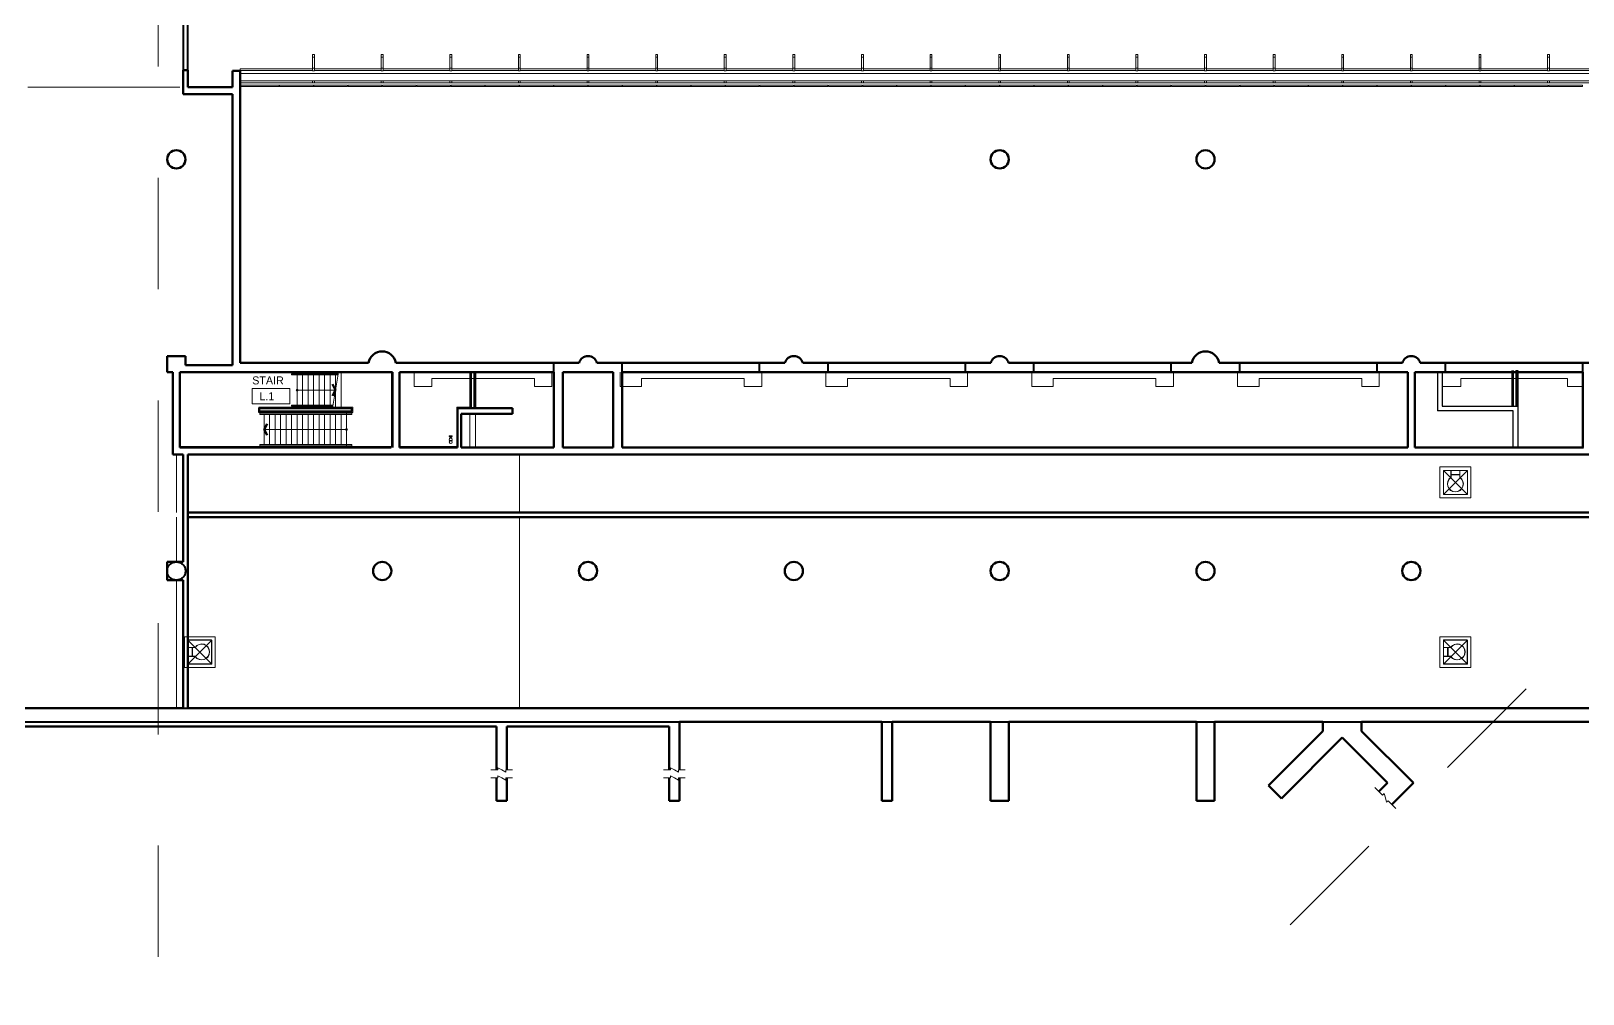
# Model space of a CAD drawing. Header units: metres. Extents: x 1807 to 3745, y 842 to 1968.
# Drawn here: x 2558.6 to 2626.5, y 1376.5 to 1418.6 of the extents above; entities that cross this region are included whole.
import ezdxf
from ezdxf.enums import TextEntityAlignment as Align

# ---------------------------------------------------------------- set-up
doc = ezdxf.new("R2010")
doc.units = ezdxf.units.M
doc.header["$MEASUREMENT"] = 0
doc.linetypes.add('DGN2', pattern=[9.732586, 4.866293, -4.866293])
doc.linetypes.add('DGN5', pattern=[7.299439, 2.433146, -4.866293])
doc.layers.get('0').update_dxf_attribs({"lineweight": 0})
for name, color, linetype, lineweight in [('Level 1', 7, 'Continuous', 0), ('Level 31', 7, 'Continuous', 0), ('Level 33', 7, 'Continuous', 0)]:
    doc.layers.add(name, color=color, linetype=linetype, lineweight=lineweight)
doc.styles.add('Style-CHAR_FAST_FONT', font='CHAR_FAST_FONT.shx', dxfattribs={"height": 0.2})

# ---------------------------------------------------------------- blocks, each defined once
blk = doc.blocks.new('AnonymusCell_374')
at = {"layer": 'Level 33', "color": 7, "linetype": 'Continuous', "lineweight": 13, "extrusion": (0, 0, -1)}
blk.add_lwpolyline([(0.823, -0.327), (-0.823, -0.327), (-0.823, 0.336), (0.823, 0.336)], close=True, dxfattribs=at)
at = {"layer": 'Level 33', "color": 7, "linetype": 'Continuous', "lineweight": 13, "style": 'Style-CHAR_FAST_FONT'}
blk.add_text(' L.1', height=0.35, dxfattribs=at).set_placement((-0.639, 0), align=Align.MIDDLE_LEFT)

msp = doc.modelspace()

# ---------------------------------------------------------------- linework, layer by layer
at = {"layer": 'Level 1', "color": 7, "linetype": 'DGN2', "lineweight": 0}
for p, q in [((2564.21, 1368.391), (2564.21, 1475.609)), ((2637.79, 1403.609), (2577.973, 1343.792)), ((2577.835, 1401.875), (2577.835, 1400.4)), ((2621.6, 1399.55), (2620.25, 1399.55)), ((2620.25, 1399.55), (2620.25, 1398.2)), ((2621.45, 1399.4), (2620.4, 1398.35)), ((2620.4, 1399.4), (2621.45, 1398.35)), ((2621.45, 1399.4), (2620.4, 1399.4)), ((2620.4, 1399.4), (2620.4, 1398.35)), ((2620.4, 1398.35), (2620.4, 1399.4)), ((2620.4, 1399.4), (2621.45, 1399.4)), ((2621.45, 1398.35), (2621.45, 1399.4)), ((2621.45, 1399.4), (2621.45, 1398.35)), ((2621.6, 1398.2), (2621.6, 1399.55)), ((2620.25, 1398.2), (2621.6, 1398.2)), ((2620.4, 1398.35), (2621.45, 1398.35)), ((2621.45, 1398.35), (2620.4, 1398.35)), ((2566.7, 1392.125), (2565.35, 1392.125)), ((2565.35, 1392.125), (2565.35, 1390.775)), ((2566.55, 1391.975), (2565.5, 1390.925)), ((2565.5, 1391.975), (2566.55, 1390.925)), ((2566.55, 1391.975), (2565.5, 1391.975)), ((2565.5, 1391.975), (2565.5, 1390.925)), ((2565.509, 1390.934), (2565.509, 1391.984)), ((2565.509, 1391.984), (2566.541, 1391.984)), ((2566.541, 1391.984), (2566.541, 1390.934)), ((2566.55, 1390.925), (2566.55, 1391.975)), ((2566.7, 1390.775), (2566.7, 1392.125)), ((2621.6, 1392.125), (2620.25, 1392.125)), ((2620.25, 1392.125), (2620.25, 1390.775)), ((2621.45, 1391.975), (2620.4, 1390.925)), ((2620.4, 1391.975), (2621.45, 1390.925)), ((2621.45, 1391.975), (2620.4, 1391.975)), ((2620.4, 1391.975), (2620.4, 1390.925)), ((2620.409, 1390.934), (2620.409, 1391.984)), ((2620.409, 1391.984), (2621.441, 1391.984)), ((2621.441, 1391.984), (2621.441, 1390.934)), ((2621.45, 1390.925), (2621.45, 1391.975)), ((2621.6, 1390.775), (2621.6, 1392.125)), ((2565.35, 1390.775), (2566.7, 1390.775)), ((2565.5, 1390.925), (2566.55, 1390.925)), ((2566.541, 1390.934), (2565.509, 1390.934)), ((2620.25, 1390.775), (2621.6, 1390.775)), ((2620.4, 1390.925), (2621.45, 1390.925)), ((2621.441, 1390.934), (2620.409, 1390.934))]:
    msp.add_line(p, q, dxfattribs=at)
at = {"layer": 'Level 1', "color": 7, "linetype": 'Continuous', "lineweight": 40}
for p, q in [((2565.3, 1419.9), (2565.3, 1416.9)), ((2565.5, 1416.9), (2565.5, 1419.9)), ((2548.719, 1388.4), (2655.249, 1388.4)), ((2549.25, 1389), (2655, 1389))]:
    msp.add_line(p, q, dxfattribs=at)
at = {"layer": 'Level 1', "color": 7, "linetype": 'Continuous', "lineweight": 13}
for p, q in [((2571.04, 1417.585), (2570.96, 1417.585)), ((2570.96, 1417.585), (2570.96, 1417.465)), ((2571.04, 1417.465), (2571.04, 1417.585)), ((2574.04, 1417.585), (2573.96, 1417.585)), ((2573.96, 1417.585), (2573.96, 1417.465)), ((2574.04, 1417.465), (2574.04, 1417.585)), ((2577.04, 1417.585), (2576.96, 1417.585)), ((2576.96, 1417.585), (2576.96, 1417.465)), ((2577.04, 1417.465), (2577.04, 1417.585)), ((2580.04, 1417.585), (2579.96, 1417.585)), ((2579.96, 1417.585), (2579.96, 1417.465)), ((2580.04, 1417.465), (2580.04, 1417.585)), ((2583.04, 1417.585), (2582.96, 1417.585)), ((2582.96, 1417.585), (2582.96, 1417.465)), ((2583.04, 1417.465), (2583.04, 1417.585)), ((2586.04, 1417.585), (2585.96, 1417.585)), ((2585.96, 1417.585), (2585.96, 1417.465)), ((2586.04, 1417.465), (2586.04, 1417.585)), ((2589.04, 1417.585), (2588.96, 1417.585)), ((2588.96, 1417.585), (2588.96, 1417.465)), ((2589.04, 1417.465), (2589.04, 1417.585)), ((2592.04, 1417.585), (2591.96, 1417.585)), ((2591.96, 1417.585), (2591.96, 1417.465)), ((2592.04, 1417.465), (2592.04, 1417.585)), ((2595.04, 1417.585), (2594.96, 1417.585)), ((2594.96, 1417.585), (2594.96, 1417.465)), ((2595.04, 1417.465), (2595.04, 1417.585)), ((2598.04, 1417.585), (2597.96, 1417.585)), ((2597.96, 1417.585), (2597.96, 1417.465)), ((2598.04, 1417.465), (2598.04, 1417.585)), ((2601.04, 1417.585), (2600.96, 1417.585)), ((2600.96, 1417.585), (2600.96, 1417.465)), ((2601.04, 1417.465), (2601.04, 1417.585)), ((2604.04, 1417.585), (2603.96, 1417.585)), ((2603.96, 1417.585), (2603.96, 1417.465)), ((2604.04, 1417.465), (2604.04, 1417.585)), ((2607.04, 1417.585), (2606.96, 1417.585)), ((2606.96, 1417.585), (2606.96, 1417.465)), ((2607.04, 1417.465), (2607.04, 1417.585)), ((2610.04, 1417.585), (2609.96, 1417.585)), ((2609.96, 1417.585), (2609.96, 1417.465)), ((2610.04, 1417.465), (2610.04, 1417.585)), ((2613.04, 1417.585), (2612.96, 1417.585)), ((2612.96, 1417.585), (2612.96, 1417.465)), ((2613.04, 1417.465), (2613.04, 1417.585)), ((2616.04, 1417.585), (2615.96, 1417.585)), ((2615.96, 1417.585), (2615.96, 1417.465)), ((2616.04, 1417.465), (2616.04, 1417.585)), ((2619.04, 1417.585), (2618.96, 1417.585)), ((2618.96, 1417.585), (2618.96, 1417.465)), ((2619.04, 1417.465), (2619.04, 1417.585)), ((2622.04, 1417.585), (2621.96, 1417.585)), ((2621.96, 1417.585), (2621.96, 1417.465)), ((2622.04, 1417.465), (2622.04, 1417.585)), ((2625.04, 1417.585), (2624.96, 1417.585)), ((2624.96, 1417.585), (2624.96, 1417.465)), ((2625.04, 1417.465), (2625.04, 1417.585)), ((2570.96, 1417.465), (2571.04, 1417.465)), ((2571.04, 1416.985), (2570.96, 1416.985)), ((2570.96, 1416.985), (2570.96, 1416.865)), ((2571.04, 1416.865), (2571.04, 1416.985)), ((2573.96, 1417.465), (2574.04, 1417.465)), ((2574.04, 1416.985), (2573.96, 1416.985)), ((2573.96, 1416.985), (2573.96, 1416.865)), ((2574.04, 1416.865), (2574.04, 1416.985)), ((2576.96, 1417.465), (2577.04, 1417.465)), ((2577.04, 1416.985), (2576.96, 1416.985)), ((2576.96, 1416.985), (2576.96, 1416.865)), ((2577.04, 1416.865), (2577.04, 1416.985)), ((2579.96, 1417.465), (2580.04, 1417.465)), ((2580.04, 1416.985), (2579.96, 1416.985)), ((2579.96, 1416.985), (2579.96, 1416.865)), ((2580.04, 1416.865), (2580.04, 1416.985)), ((2582.96, 1417.465), (2583.04, 1417.465)), ((2583.04, 1416.985), (2582.96, 1416.985)), ((2582.96, 1416.985), (2582.96, 1416.865)), ((2583.04, 1416.865), (2583.04, 1416.985)), ((2585.96, 1417.465), (2586.04, 1417.465)), ((2586.04, 1416.985), (2585.96, 1416.985)), ((2585.96, 1416.985), (2585.96, 1416.865)), ((2586.04, 1416.865), (2586.04, 1416.985)), ((2588.96, 1417.465), (2589.04, 1417.465)), ((2589.04, 1416.985), (2588.96, 1416.985)), ((2588.96, 1416.985), (2588.96, 1416.865)), ((2589.04, 1416.865), (2589.04, 1416.985)), ((2591.96, 1417.465), (2592.04, 1417.465)), ((2592.04, 1416.985), (2591.96, 1416.985)), ((2591.96, 1416.985), (2591.96, 1416.865)), ((2592.04, 1416.865), (2592.04, 1416.985)), ((2594.96, 1417.465), (2595.04, 1417.465)), ((2595.04, 1416.985), (2594.96, 1416.985)), ((2594.96, 1416.985), (2594.96, 1416.865)), ((2595.04, 1416.865), (2595.04, 1416.985)), ((2597.96, 1417.465), (2598.04, 1417.465)), ((2598.04, 1416.985), (2597.96, 1416.985)), ((2597.96, 1416.985), (2597.96, 1416.865)), ((2598.04, 1416.865), (2598.04, 1416.985)), ((2600.96, 1417.465), (2601.04, 1417.465)), ((2601.04, 1416.985), (2600.96, 1416.985)), ((2600.96, 1416.985), (2600.96, 1416.865)), ((2601.04, 1416.865), (2601.04, 1416.985)), ((2603.96, 1417.465), (2604.04, 1417.465)), ((2604.04, 1416.985), (2603.96, 1416.985)), ((2603.96, 1416.985), (2603.96, 1416.865)), ((2604.04, 1416.865), (2604.04, 1416.985)), ((2606.96, 1417.465), (2607.04, 1417.465)), ((2607.04, 1416.985), (2606.96, 1416.985)), ((2606.96, 1416.985), (2606.96, 1416.865)), ((2607.04, 1416.865), (2607.04, 1416.985)), ((2609.96, 1417.465), (2610.04, 1417.465)), ((2610.04, 1416.985), (2609.96, 1416.985)), ((2609.96, 1416.985), (2609.96, 1416.865)), ((2610.04, 1416.865), (2610.04, 1416.985)), ((2612.96, 1417.465), (2613.04, 1417.465)), ((2613.04, 1416.985), (2612.96, 1416.985)), ((2612.96, 1416.985), (2612.96, 1416.865)), ((2613.04, 1416.865), (2613.04, 1416.985)), ((2615.96, 1417.465), (2616.04, 1417.465)), ((2616.04, 1416.985), (2615.96, 1416.985)), ((2615.96, 1416.985), (2615.96, 1416.865)), ((2616.04, 1416.865), (2616.04, 1416.985)), ((2618.96, 1417.465), (2619.04, 1417.465)), ((2619.04, 1416.985), (2618.96, 1416.985)), ((2618.96, 1416.985), (2618.96, 1416.865)), ((2619.04, 1416.865), (2619.04, 1416.985)), ((2621.96, 1417.465), (2622.04, 1417.465)), ((2622.04, 1416.985), (2621.96, 1416.985)), ((2621.96, 1416.985), (2621.96, 1416.865)), ((2622.04, 1416.865), (2622.04, 1416.985)), ((2624.96, 1417.465), (2625.04, 1417.465)), ((2625.04, 1416.985), (2624.96, 1416.985)), ((2624.96, 1416.985), (2624.96, 1416.865)), ((2625.04, 1416.865), (2625.04, 1416.985)), ((2567.79, 1416.75), (2634.21, 1416.75)), ((2567.803, 1416.24), (2567.803, 1416.19)), ((2569.49, 1416.19), (2569.49, 1416.24)), ((2569.51, 1416.24), (2569.51, 1416.19)), ((2570.96, 1416.865), (2571.04, 1416.865)), ((2571.04, 1416.43), (2570.96, 1416.43)), ((2570.96, 1416.43), (2570.96, 1416.35)), ((2570.96, 1416.35), (2571.04, 1416.35)), ((2570.99, 1416.19), (2570.99, 1416.24)), ((2571.01, 1416.24), (2571.01, 1416.19)), ((2571.04, 1416.35), (2571.04, 1416.43)), ((2572.49, 1416.19), (2572.49, 1416.24)), ((2572.51, 1416.24), (2572.51, 1416.19)), ((2573.96, 1416.865), (2574.04, 1416.865)), ((2574.04, 1416.43), (2573.96, 1416.43)), ((2573.96, 1416.43), (2573.96, 1416.35)), ((2573.96, 1416.35), (2574.04, 1416.35)), ((2573.99, 1416.19), (2573.99, 1416.24)), ((2574.01, 1416.24), (2574.01, 1416.19)), ((2574.04, 1416.35), (2574.04, 1416.43)), ((2575.49, 1416.19), (2575.49, 1416.24)), ((2575.51, 1416.24), (2575.51, 1416.19)), ((2576.96, 1416.865), (2577.04, 1416.865)), ((2577.04, 1416.43), (2576.96, 1416.43)), ((2576.96, 1416.43), (2576.96, 1416.35)), ((2576.96, 1416.35), (2577.04, 1416.35)), ((2576.99, 1416.19), (2576.99, 1416.24)), ((2577.01, 1416.24), (2577.01, 1416.19)), ((2577.04, 1416.35), (2577.04, 1416.43)), ((2578.49, 1416.19), (2578.49, 1416.24)), ((2578.51, 1416.24), (2578.51, 1416.19)), ((2579.96, 1416.865), (2580.04, 1416.865)), ((2580.04, 1416.43), (2579.96, 1416.43)), ((2579.96, 1416.43), (2579.96, 1416.35)), ((2579.96, 1416.35), (2580.04, 1416.35)), ((2579.99, 1416.19), (2579.99, 1416.24)), ((2580.01, 1416.24), (2580.01, 1416.19)), ((2580.04, 1416.35), (2580.04, 1416.43)), ((2581.49, 1416.19), (2581.49, 1416.24)), ((2581.51, 1416.24), (2581.51, 1416.19)), ((2582.96, 1416.865), (2583.04, 1416.865)), ((2583.04, 1416.43), (2582.96, 1416.43)), ((2582.96, 1416.43), (2582.96, 1416.35)), ((2582.96, 1416.35), (2583.04, 1416.35)), ((2582.99, 1416.19), (2582.99, 1416.24)), ((2583.01, 1416.24), (2583.01, 1416.19)), ((2583.04, 1416.35), (2583.04, 1416.43)), ((2584.49, 1416.19), (2584.49, 1416.24)), ((2584.51, 1416.24), (2584.51, 1416.19)), ((2585.96, 1416.865), (2586.04, 1416.865)), ((2586.04, 1416.43), (2585.96, 1416.43)), ((2585.96, 1416.43), (2585.96, 1416.35)), ((2585.96, 1416.35), (2586.04, 1416.35)), ((2585.99, 1416.19), (2585.99, 1416.24)), ((2586.01, 1416.24), (2586.01, 1416.19)), ((2586.04, 1416.35), (2586.04, 1416.43)), ((2587.49, 1416.19), (2587.49, 1416.24)), ((2587.51, 1416.24), (2587.51, 1416.19)), ((2588.96, 1416.865), (2589.04, 1416.865)), ((2589.04, 1416.43), (2588.96, 1416.43)), ((2588.96, 1416.43), (2588.96, 1416.35)), ((2588.96, 1416.35), (2589.04, 1416.35)), ((2588.99, 1416.19), (2588.99, 1416.24)), ((2589.01, 1416.24), (2589.01, 1416.19)), ((2589.04, 1416.35), (2589.04, 1416.43)), ((2590.49, 1416.19), (2590.49, 1416.24)), ((2590.51, 1416.24), (2590.51, 1416.19)), ((2591.96, 1416.865), (2592.04, 1416.865)), ((2592.04, 1416.43), (2591.96, 1416.43)), ((2591.96, 1416.43), (2591.96, 1416.35)), ((2591.96, 1416.35), (2592.04, 1416.35)), ((2591.99, 1416.19), (2591.99, 1416.24)), ((2592.01, 1416.24), (2592.01, 1416.19)), ((2592.04, 1416.35), (2592.04, 1416.43)), ((2593.49, 1416.19), (2593.49, 1416.24)), ((2593.51, 1416.24), (2593.51, 1416.19)), ((2594.96, 1416.865), (2595.04, 1416.865)), ((2595.04, 1416.43), (2594.96, 1416.43)), ((2594.96, 1416.43), (2594.96, 1416.35)), ((2594.96, 1416.35), (2595.04, 1416.35)), ((2594.99, 1416.19), (2594.99, 1416.24)), ((2595.01, 1416.24), (2595.01, 1416.19)), ((2595.04, 1416.35), (2595.04, 1416.43)), ((2596.49, 1416.19), (2596.49, 1416.24)), ((2596.51, 1416.24), (2596.51, 1416.19)), ((2597.96, 1416.865), (2598.04, 1416.865)), ((2598.04, 1416.43), (2597.96, 1416.43)), ((2597.96, 1416.43), (2597.96, 1416.35)), ((2597.96, 1416.35), (2598.04, 1416.35)), ((2597.99, 1416.19), (2597.99, 1416.24)), ((2598.01, 1416.24), (2598.01, 1416.19)), ((2598.04, 1416.35), (2598.04, 1416.43)), ((2599.49, 1416.19), (2599.49, 1416.24)), ((2599.51, 1416.24), (2599.51, 1416.19)), ((2600.96, 1416.865), (2601.04, 1416.865)), ((2601.04, 1416.43), (2600.96, 1416.43)), ((2600.96, 1416.43), (2600.96, 1416.35)), ((2600.96, 1416.35), (2601.04, 1416.35)), ((2600.99, 1416.19), (2600.99, 1416.24)), ((2601.01, 1416.24), (2601.01, 1416.19)), ((2601.04, 1416.35), (2601.04, 1416.43)), ((2602.49, 1416.19), (2602.49, 1416.24)), ((2602.51, 1416.24), (2602.51, 1416.19)), ((2603.96, 1416.865), (2604.04, 1416.865)), ((2604.04, 1416.43), (2603.96, 1416.43)), ((2603.96, 1416.43), (2603.96, 1416.35)), ((2603.96, 1416.35), (2604.04, 1416.35)), ((2603.99, 1416.19), (2603.99, 1416.24)), ((2604.01, 1416.24), (2604.01, 1416.19)), ((2604.04, 1416.35), (2604.04, 1416.43)), ((2605.49, 1416.19), (2605.49, 1416.24)), ((2605.51, 1416.24), (2605.51, 1416.19)), ((2606.96, 1416.865), (2607.04, 1416.865)), ((2607.04, 1416.43), (2606.96, 1416.43)), ((2606.96, 1416.43), (2606.96, 1416.35)), ((2606.96, 1416.35), (2607.04, 1416.35)), ((2606.99, 1416.19), (2606.99, 1416.24)), ((2607.01, 1416.24), (2607.01, 1416.19)), ((2607.04, 1416.35), (2607.04, 1416.43)), ((2608.49, 1416.19), (2608.49, 1416.24)), ((2608.51, 1416.24), (2608.51, 1416.19)), ((2609.96, 1416.865), (2610.04, 1416.865)), ((2610.04, 1416.43), (2609.96, 1416.43)), ((2609.96, 1416.43), (2609.96, 1416.35)), ((2609.96, 1416.35), (2610.04, 1416.35)), ((2609.99, 1416.19), (2609.99, 1416.24)), ((2610.01, 1416.24), (2610.01, 1416.19)), ((2610.04, 1416.35), (2610.04, 1416.43)), ((2611.49, 1416.19), (2611.49, 1416.24)), ((2611.51, 1416.24), (2611.51, 1416.19)), ((2612.96, 1416.865), (2613.04, 1416.865)), ((2613.04, 1416.43), (2612.96, 1416.43)), ((2612.96, 1416.43), (2612.96, 1416.35)), ((2612.96, 1416.35), (2613.04, 1416.35)), ((2612.99, 1416.19), (2612.99, 1416.24)), ((2613.01, 1416.24), (2613.01, 1416.19)), ((2613.04, 1416.35), (2613.04, 1416.43)), ((2614.49, 1416.19), (2614.49, 1416.24)), ((2614.51, 1416.24), (2614.51, 1416.19)), ((2615.96, 1416.865), (2616.04, 1416.865)), ((2616.04, 1416.43), (2615.96, 1416.43)), ((2615.96, 1416.43), (2615.96, 1416.35)), ((2615.96, 1416.35), (2616.04, 1416.35)), ((2615.99, 1416.19), (2615.99, 1416.24)), ((2616.01, 1416.24), (2616.01, 1416.19)), ((2616.04, 1416.35), (2616.04, 1416.43)), ((2617.49, 1416.19), (2617.49, 1416.24)), ((2617.51, 1416.24), (2617.51, 1416.19)), ((2618.96, 1416.865), (2619.04, 1416.865)), ((2619.04, 1416.43), (2618.96, 1416.43)), ((2618.96, 1416.43), (2618.96, 1416.35)), ((2618.96, 1416.35), (2619.04, 1416.35)), ((2618.99, 1416.19), (2618.99, 1416.24)), ((2619.01, 1416.24), (2619.01, 1416.19)), ((2619.04, 1416.35), (2619.04, 1416.43)), ((2620.49, 1416.19), (2620.49, 1416.24)), ((2620.51, 1416.24), (2620.51, 1416.19)), ((2621.96, 1416.865), (2622.04, 1416.865)), ((2622.04, 1416.43), (2621.96, 1416.43)), ((2621.96, 1416.43), (2621.96, 1416.35)), ((2621.96, 1416.35), (2622.04, 1416.35)), ((2621.99, 1416.19), (2621.99, 1416.24)), ((2622.01, 1416.24), (2622.01, 1416.19)), ((2622.04, 1416.35), (2622.04, 1416.43)), ((2623.49, 1416.19), (2623.49, 1416.24)), ((2623.51, 1416.24), (2623.51, 1416.19)), ((2624.96, 1416.865), (2625.04, 1416.865)), ((2625.04, 1416.43), (2624.96, 1416.43)), ((2624.96, 1416.43), (2624.96, 1416.35)), ((2624.96, 1416.35), (2625.04, 1416.35)), ((2624.99, 1416.19), (2624.99, 1416.24)), ((2625.01, 1416.24), (2625.01, 1416.19)), ((2625.04, 1416.35), (2625.04, 1416.43)), ((2626.49, 1416.19), (2626.49, 1416.24)), ((2565.15, 1416.15), (2558.5, 1416.15)), ((2567.803, 1416.19), (2569.49, 1416.19)), ((2569.51, 1416.19), (2570.99, 1416.19)), ((2571.01, 1416.19), (2572.49, 1416.19)), ((2572.51, 1416.19), (2573.99, 1416.19)), ((2574.01, 1416.19), (2575.49, 1416.19)), ((2575.51, 1416.19), (2576.99, 1416.19)), ((2577.01, 1416.19), (2578.49, 1416.19)), ((2578.51, 1416.19), (2579.99, 1416.19)), ((2580.01, 1416.19), (2581.49, 1416.19)), ((2581.51, 1416.19), (2582.99, 1416.19)), ((2583.01, 1416.19), (2584.49, 1416.19)), ((2584.51, 1416.19), (2585.99, 1416.19)), ((2586.01, 1416.19), (2587.49, 1416.19)), ((2587.51, 1416.19), (2588.99, 1416.19)), ((2589.01, 1416.19), (2590.49, 1416.19)), ((2590.51, 1416.19), (2591.99, 1416.19)), ((2592.01, 1416.19), (2593.49, 1416.19)), ((2593.51, 1416.19), (2594.99, 1416.19)), ((2595.01, 1416.19), (2596.49, 1416.19)), ((2596.51, 1416.19), (2597.99, 1416.19)), ((2598.01, 1416.19), (2599.49, 1416.19)), ((2599.51, 1416.19), (2600.99, 1416.19)), ((2601.01, 1416.19), (2602.49, 1416.19)), ((2602.51, 1416.19), (2603.99, 1416.19)), ((2604.01, 1416.19), (2605.49, 1416.19)), ((2605.51, 1416.19), (2606.99, 1416.19)), ((2607.01, 1416.19), (2608.49, 1416.19)), ((2608.51, 1416.19), (2609.99, 1416.19)), ((2610.01, 1416.19), (2611.49, 1416.19)), ((2611.51, 1416.19), (2612.99, 1416.19)), ((2613.01, 1416.19), (2614.49, 1416.19)), ((2614.51, 1416.19), (2615.99, 1416.19)), ((2616.01, 1416.19), (2617.49, 1416.19)), ((2617.51, 1416.19), (2618.99, 1416.19)), ((2619.01, 1416.19), (2620.49, 1416.19)), ((2620.51, 1416.19), (2621.99, 1416.19)), ((2622.01, 1416.19), (2623.49, 1416.19)), ((2623.51, 1416.19), (2624.99, 1416.19)), ((2625.01, 1416.19), (2626.49, 1416.19)), ((2565.188, 1403.662), (2574.412, 1403.662)), ((2565.188, 1400.437), (2565.188, 1403.662)), ((2574.412, 1403.662), (2574.412, 1400.437)), ((2574.787, 1400.437), (2574.787, 1403.662)), ((2574.787, 1403.662), (2577.835, 1403.662)), ((2568.613, 1402.162), (2572.718, 1402.162)), ((2568.613, 1401.937), (2568.613, 1402.162)), ((2572.718, 1402.162), (2572.718, 1401.937)), ((2577.835, 1402.163), (2577.262, 1402.163)), ((2577.262, 1402.163), (2577.262, 1400.437)), ((2572.718, 1401.937), (2568.613, 1401.937)), ((2565, 1397.55), (2565, 1400.1)), ((2574.412, 1400.437), (2565.188, 1400.437)), ((2577.262, 1400.437), (2574.787, 1400.437)), ((2580, 1397.55), (2580, 1400.1)), ((2565, 1395.4), (2565, 1397.35)), ((2580, 1389), (2580, 1397.35)), ((2565, 1389), (2565, 1394.6)), ((2549.25, 1389), (2655, 1389))]:
    msp.add_line(p, q, dxfattribs=at)
at = {"layer": 'Level 1', "color": 7, "linetype": 'Continuous', "lineweight": 0}
for p, q in [((2567.79, 1416.965), (2570.96, 1416.965)), ((2567.79, 1416.965), (2567.79, 1416.885)), ((2570.96, 1417.465), (2570.96, 1416.985)), ((2571.04, 1417.465), (2571.04, 1416.985)), ((2571.04, 1416.965), (2573.96, 1416.965)), ((2573.96, 1417.465), (2573.96, 1416.985)), ((2574.04, 1417.465), (2574.04, 1416.985)), ((2574.04, 1416.965), (2576.96, 1416.965)), ((2576.96, 1417.465), (2576.96, 1416.985)), ((2577.04, 1417.465), (2577.04, 1416.985)), ((2577.04, 1416.965), (2579.96, 1416.965)), ((2579.96, 1417.465), (2579.96, 1416.985)), ((2580.04, 1417.465), (2580.04, 1416.985)), ((2580.04, 1416.965), (2582.96, 1416.965)), ((2582.96, 1417.465), (2582.96, 1416.985)), ((2583.04, 1417.465), (2583.04, 1416.985)), ((2583.04, 1416.965), (2585.96, 1416.965)), ((2585.96, 1417.465), (2585.96, 1416.985)), ((2586.04, 1417.465), (2586.04, 1416.985)), ((2586.04, 1416.965), (2588.96, 1416.965)), ((2588.96, 1417.465), (2588.96, 1416.985)), ((2589.04, 1417.465), (2589.04, 1416.985)), ((2589.04, 1416.965), (2591.96, 1416.965)), ((2591.96, 1417.465), (2591.96, 1416.985)), ((2592.04, 1417.465), (2592.04, 1416.985)), ((2592.04, 1416.965), (2594.96, 1416.965)), ((2594.96, 1417.465), (2594.96, 1416.985)), ((2595.04, 1417.465), (2595.04, 1416.985)), ((2595.04, 1416.965), (2597.96, 1416.965)), ((2597.96, 1417.465), (2597.96, 1416.985)), ((2598.04, 1417.465), (2598.04, 1416.985)), ((2598.04, 1416.965), (2600.96, 1416.965)), ((2600.96, 1417.465), (2600.96, 1416.985)), ((2601.04, 1417.465), (2601.04, 1416.985)), ((2601.04, 1416.965), (2603.96, 1416.965)), ((2603.96, 1417.465), (2603.96, 1416.985)), ((2604.04, 1417.465), (2604.04, 1416.985)), ((2604.04, 1416.965), (2606.96, 1416.965)), ((2606.96, 1417.465), (2606.96, 1416.985)), ((2607.04, 1417.465), (2607.04, 1416.985)), ((2607.04, 1416.965), (2609.96, 1416.965)), ((2609.96, 1417.465), (2609.96, 1416.985)), ((2610.04, 1417.465), (2610.04, 1416.985)), ((2610.04, 1416.965), (2612.96, 1416.965)), ((2612.96, 1417.465), (2612.96, 1416.985)), ((2613.04, 1417.465), (2613.04, 1416.985)), ((2613.04, 1416.965), (2615.96, 1416.965)), ((2615.96, 1417.465), (2615.96, 1416.985)), ((2616.04, 1417.465), (2616.04, 1416.985)), ((2616.04, 1416.965), (2618.96, 1416.965)), ((2618.96, 1417.465), (2618.96, 1416.985)), ((2619.04, 1417.465), (2619.04, 1416.985)), ((2619.04, 1416.965), (2621.96, 1416.965)), ((2621.96, 1417.465), (2621.96, 1416.985)), ((2622.04, 1417.465), (2622.04, 1416.985)), ((2622.04, 1416.965), (2624.96, 1416.965)), ((2624.96, 1417.465), (2624.96, 1416.985)), ((2625.04, 1417.465), (2625.04, 1416.985)), ((2625.04, 1416.965), (2627.96, 1416.965)), ((2567.79, 1416.885), (2570.96, 1416.885)), ((2567.79, 1416.43), (2570.96, 1416.43)), ((2567.79, 1416.35), (2570.96, 1416.35)), ((2567.803, 1416.24), (2569.49, 1416.24)), ((2569.51, 1416.24), (2570.99, 1416.24)), ((2571.01, 1416.24), (2572.49, 1416.24)), ((2571.04, 1416.885), (2573.96, 1416.885)), ((2571.04, 1416.43), (2573.96, 1416.43)), ((2571.04, 1416.35), (2573.96, 1416.35)), ((2572.51, 1416.24), (2573.99, 1416.24)), ((2574.01, 1416.24), (2575.49, 1416.24)), ((2574.04, 1416.885), (2576.96, 1416.885)), ((2574.04, 1416.43), (2576.96, 1416.43)), ((2574.04, 1416.35), (2576.96, 1416.35)), ((2575.51, 1416.24), (2576.99, 1416.24)), ((2577.01, 1416.24), (2578.49, 1416.24)), ((2577.04, 1416.885), (2579.96, 1416.885)), ((2577.04, 1416.43), (2579.96, 1416.43)), ((2577.04, 1416.35), (2579.96, 1416.35)), ((2578.51, 1416.24), (2579.99, 1416.24)), ((2580.01, 1416.24), (2581.49, 1416.24)), ((2580.04, 1416.885), (2582.96, 1416.885)), ((2580.04, 1416.43), (2582.96, 1416.43)), ((2580.04, 1416.35), (2582.96, 1416.35)), ((2581.51, 1416.24), (2582.99, 1416.24)), ((2583.01, 1416.24), (2584.49, 1416.24)), ((2583.04, 1416.885), (2585.96, 1416.885)), ((2583.04, 1416.43), (2585.96, 1416.43)), ((2583.04, 1416.35), (2585.96, 1416.35)), ((2584.51, 1416.24), (2585.99, 1416.24)), ((2586.01, 1416.24), (2587.49, 1416.24)), ((2586.04, 1416.885), (2588.96, 1416.885)), ((2586.04, 1416.43), (2588.96, 1416.43)), ((2586.04, 1416.35), (2588.96, 1416.35)), ((2587.51, 1416.24), (2588.99, 1416.24)), ((2589.01, 1416.24), (2590.49, 1416.24)), ((2589.04, 1416.885), (2591.96, 1416.885)), ((2589.04, 1416.43), (2591.96, 1416.43)), ((2589.04, 1416.35), (2591.96, 1416.35)), ((2590.51, 1416.24), (2591.99, 1416.24)), ((2592.01, 1416.24), (2593.49, 1416.24)), ((2592.04, 1416.885), (2594.96, 1416.885)), ((2592.04, 1416.43), (2594.96, 1416.43)), ((2592.04, 1416.35), (2594.96, 1416.35)), ((2593.51, 1416.24), (2594.99, 1416.24)), ((2595.01, 1416.24), (2596.49, 1416.24)), ((2595.04, 1416.885), (2597.96, 1416.885)), ((2595.04, 1416.43), (2597.96, 1416.43)), ((2595.04, 1416.35), (2597.96, 1416.35)), ((2596.51, 1416.24), (2597.99, 1416.24)), ((2598.01, 1416.24), (2599.49, 1416.24)), ((2598.04, 1416.885), (2600.96, 1416.885)), ((2598.04, 1416.43), (2600.96, 1416.43)), ((2598.04, 1416.35), (2600.96, 1416.35)), ((2599.51, 1416.24), (2600.99, 1416.24)), ((2601.01, 1416.24), (2602.49, 1416.24)), ((2601.04, 1416.885), (2603.96, 1416.885)), ((2601.04, 1416.43), (2603.96, 1416.43)), ((2601.04, 1416.35), (2603.96, 1416.35)), ((2602.51, 1416.24), (2603.99, 1416.24)), ((2604.01, 1416.24), (2605.49, 1416.24)), ((2604.04, 1416.885), (2606.96, 1416.885)), ((2604.04, 1416.43), (2606.96, 1416.43)), ((2604.04, 1416.35), (2606.96, 1416.35)), ((2605.51, 1416.24), (2606.99, 1416.24)), ((2607.01, 1416.24), (2608.49, 1416.24)), ((2607.04, 1416.885), (2609.96, 1416.885)), ((2607.04, 1416.43), (2609.96, 1416.43)), ((2607.04, 1416.35), (2609.96, 1416.35)), ((2608.51, 1416.24), (2609.99, 1416.24)), ((2610.01, 1416.24), (2611.49, 1416.24)), ((2610.04, 1416.885), (2612.96, 1416.885)), ((2610.04, 1416.43), (2612.96, 1416.43)), ((2610.04, 1416.35), (2612.96, 1416.35)), ((2611.51, 1416.24), (2612.99, 1416.24)), ((2613.01, 1416.24), (2614.49, 1416.24)), ((2613.04, 1416.885), (2615.96, 1416.885)), ((2613.04, 1416.43), (2615.96, 1416.43)), ((2613.04, 1416.35), (2615.96, 1416.35)), ((2614.51, 1416.24), (2615.99, 1416.24)), ((2616.01, 1416.24), (2617.49, 1416.24)), ((2616.04, 1416.885), (2618.96, 1416.885)), ((2616.04, 1416.43), (2618.96, 1416.43)), ((2616.04, 1416.35), (2618.96, 1416.35)), ((2617.51, 1416.24), (2618.99, 1416.24)), ((2619.01, 1416.24), (2620.49, 1416.24)), ((2619.04, 1416.885), (2621.96, 1416.885)), ((2619.04, 1416.43), (2621.96, 1416.43)), ((2619.04, 1416.35), (2621.96, 1416.35)), ((2620.51, 1416.24), (2621.99, 1416.24)), ((2622.01, 1416.24), (2623.49, 1416.24)), ((2622.04, 1416.885), (2624.96, 1416.885)), ((2622.04, 1416.43), (2624.96, 1416.43)), ((2622.04, 1416.35), (2624.96, 1416.35)), ((2623.51, 1416.24), (2624.99, 1416.24)), ((2625.01, 1416.24), (2626.49, 1416.24)), ((2625.04, 1416.885), (2627.96, 1416.885)), ((2625.04, 1416.43), (2627.96, 1416.43)), ((2625.04, 1416.35), (2627.96, 1416.35)), ((2570.04, 1403.622), (2572.069, 1403.622)), ((2570.04, 1403.572), (2570.04, 1403.622)), ((2572.069, 1403.572), (2570.04, 1403.572)), ((2570.28, 1402.162), (2570.28, 1403.662)), ((2570.28, 1403.662), (2570.28, 1403.622)), ((2570.28, 1403.622), (2570.52, 1403.622)), ((2570.28, 1403.572), (2570.28, 1402.252)), ((2570.52, 1403.622), (2570.52, 1403.662)), ((2570.52, 1403.662), (2570.76, 1403.662)), ((2570.52, 1402.252), (2570.52, 1403.572)), ((2570.52, 1403.572), (2570.76, 1403.572)), ((2570.76, 1403.662), (2570.76, 1403.622)), ((2570.76, 1403.622), (2571, 1403.622)), ((2570.76, 1403.572), (2570.76, 1402.252)), ((2571, 1403.622), (2571, 1403.662)), ((2571, 1403.662), (2571.24, 1403.662)), ((2571, 1402.252), (2571, 1403.572)), ((2571, 1403.572), (2571.24, 1403.572)), ((2571.24, 1403.662), (2571.24, 1403.622)), ((2571.24, 1403.622), (2571.48, 1403.622)), ((2571.24, 1403.572), (2571.24, 1402.252)), ((2571.48, 1403.622), (2571.48, 1403.662)), ((2571.48, 1403.662), (2571.72, 1403.662)), ((2571.48, 1402.252), (2571.48, 1403.572)), ((2571.48, 1403.572), (2571.72, 1403.572)), ((2571.72, 1403.662), (2571.72, 1403.622)), ((2571.72, 1403.622), (2571.96, 1403.622)), ((2571.72, 1403.572), (2571.72, 1402.252)), ((2571.822, 1402.125), (2572.084, 1403.7)), ((2571.96, 1402.956), (2571.96, 1403.662)), ((2571.96, 1403.622), (2571.96, 1403.662)), ((2571.96, 1403.662), (2572.084, 1403.662)), ((2572.069, 1403.622), (2572.069, 1403.572)), ((2575.4, 1403.7), (2575.4, 1403.06)), ((2576.165, 1403.06), (2576.165, 1403.41)), ((2576.165, 1403.41), (2580.655, 1403.41)), ((2577.91, 1403.685), (2577.835, 1403.685)), ((2577.86, 1403.685), (2577.86, 1402.125)), ((2577.885, 1403.685), (2577.885, 1402.125)), ((2577.91, 1403.685), (2577.91, 1402.125)), ((2578.01, 1403.685), (2578.01, 1402.125)), ((2578.01, 1403.685), (2578.085, 1403.685)), ((2578.035, 1403.685), (2578.035, 1402.125)), ((2578.06, 1403.685), (2578.06, 1402.125)), ((2580.655, 1403.41), (2580.655, 1403.06)), ((2581.42, 1403.06), (2581.42, 1403.7)), ((2584.4, 1403.7), (2584.4, 1403.06)), ((2585.345, 1403.06), (2585.345, 1403.41)), ((2585.345, 1403.41), (2589.835, 1403.41)), ((2589.835, 1403.41), (2589.835, 1403.06)), ((2590.6, 1403.06), (2590.6, 1403.7)), ((2593.4, 1403.7), (2593.4, 1403.06)), ((2594.345, 1403.06), (2594.345, 1403.41)), ((2594.345, 1403.41), (2598.835, 1403.41)), ((2598.835, 1403.41), (2598.835, 1403.06)), ((2599.6, 1403.06), (2599.6, 1403.7)), ((2602.4, 1403.7), (2602.4, 1403.06)), ((2603.345, 1403.06), (2603.345, 1403.41)), ((2603.345, 1403.41), (2607.835, 1403.41)), ((2607.835, 1403.41), (2607.835, 1403.06)), ((2608.6, 1403.06), (2608.6, 1403.7)), ((2611.4, 1403.7), (2611.4, 1403.06)), ((2612.345, 1403.06), (2612.345, 1403.41)), ((2612.345, 1403.41), (2616.835, 1403.41)), ((2616.835, 1403.41), (2616.835, 1403.06)), ((2617.6, 1403.06), (2617.6, 1403.7)), ((2621.165, 1403.41), (2621.165, 1403.06)), ((2621.165, 1403.41), (2625.829, 1403.41)), ((2623.395, 1403.585), (2623.4, 1403.585)), ((2623.425, 1403.76), (2623.425, 1402.2)), ((2623.45, 1403.76), (2623.45, 1402.2)), ((2623.475, 1403.76), (2623.475, 1402.2)), ((2623.575, 1403.76), (2623.575, 1402.2)), ((2623.575, 1403.76), (2623.65, 1403.76)), ((2623.6, 1403.76), (2623.6, 1402.2)), ((2623.625, 1403.76), (2623.625, 1402.2)), ((2625.829, 1403.41), (2625.829, 1403.06)), ((2570.28, 1402.912), (2571.953, 1402.912)), ((2575.4, 1403.06), (2576.165, 1403.06)), ((2580.655, 1403.06), (2581.42, 1403.06)), ((2584.4, 1403.06), (2585.345, 1403.06)), ((2589.835, 1403.06), (2590.6, 1403.06)), ((2593.4, 1403.06), (2594.345, 1403.06)), ((2598.835, 1403.06), (2599.6, 1403.06)), ((2602.4, 1403.06), (2603.345, 1403.06)), ((2607.835, 1403.06), (2608.6, 1403.06)), ((2611.4, 1403.06), (2612.345, 1403.06)), ((2616.835, 1403.06), (2617.6, 1403.06)), ((2621.165, 1403.06), (2620.35, 1403.06)), ((2625.829, 1403.06), (2626.5, 1403.06)), ((2571.837, 1402.252), (2570.04, 1402.252)), ((2570.04, 1402.252), (2570.04, 1402.202)), ((2570.04, 1402.202), (2571.837, 1402.202)), ((2570.28, 1402.252), (2570.52, 1402.252)), ((2570.28, 1402.202), (2570.28, 1402.162)), ((2570.28, 1402.162), (2570.52, 1402.162)), ((2570.52, 1402.162), (2570.52, 1402.202)), ((2570.52, 1402.202), (2570.76, 1402.202)), ((2570.76, 1402.252), (2571, 1402.252)), ((2570.76, 1402.202), (2570.76, 1402.162)), ((2570.76, 1402.162), (2571, 1402.162)), ((2571, 1402.162), (2571, 1402.202)), ((2571, 1402.202), (2571.24, 1402.202)), ((2571.24, 1402.252), (2571.48, 1402.252)), ((2571.24, 1402.202), (2571.24, 1402.162)), ((2571.24, 1402.162), (2571.48, 1402.162)), ((2571.48, 1402.162), (2571.48, 1402.202)), ((2571.48, 1402.202), (2571.72, 1402.202)), ((2571.72, 1402.202), (2571.72, 1402.162)), ((2571.837, 1402.202), (2571.837, 1402.252)), ((2572.68, 1401.897), (2568.65, 1401.897)), ((2568.65, 1401.897), (2568.65, 1401.847)), ((2568.65, 1401.847), (2572.68, 1401.847)), ((2569.08, 1401.937), (2568.84, 1401.937)), ((2568.84, 1401.937), (2568.84, 1401.897)), ((2569.08, 1401.847), (2568.84, 1401.847)), ((2568.84, 1401.847), (2568.84, 1400.527)), ((2569.08, 1401.897), (2569.08, 1401.937)), ((2569.32, 1401.897), (2569.08, 1401.897)), ((2569.08, 1400.527), (2569.08, 1401.847)), ((2569.56, 1401.937), (2569.32, 1401.937)), ((2569.32, 1401.937), (2569.32, 1401.897)), ((2569.56, 1401.847), (2569.32, 1401.847)), ((2569.32, 1401.847), (2569.32, 1400.527)), ((2569.56, 1401.897), (2569.56, 1401.937)), ((2569.8, 1401.897), (2569.56, 1401.897)), ((2569.56, 1400.527), (2569.56, 1401.847)), ((2570.04, 1401.937), (2569.8, 1401.937)), ((2569.8, 1401.937), (2569.8, 1401.897)), ((2570.04, 1401.847), (2569.8, 1401.847)), ((2569.8, 1401.847), (2569.8, 1400.527)), ((2570.04, 1401.897), (2570.04, 1401.937)), ((2570.28, 1401.897), (2570.04, 1401.897)), ((2570.04, 1400.527), (2570.04, 1401.847)), ((2570.52, 1401.937), (2570.28, 1401.937)), ((2570.28, 1401.937), (2570.28, 1401.897)), ((2570.52, 1401.847), (2570.28, 1401.847)), ((2570.28, 1401.847), (2570.28, 1400.527)), ((2570.52, 1401.897), (2570.52, 1401.937)), ((2570.76, 1401.897), (2570.52, 1401.897)), ((2570.52, 1400.527), (2570.52, 1401.847)), ((2571, 1401.937), (2570.76, 1401.937)), ((2570.76, 1401.937), (2570.76, 1401.897)), ((2571, 1401.847), (2570.76, 1401.847)), ((2570.76, 1401.847), (2570.76, 1400.527)), ((2571, 1401.897), (2571, 1401.937)), ((2571.24, 1401.897), (2571, 1401.897)), ((2571, 1400.527), (2571, 1401.847)), ((2571.48, 1401.937), (2571.24, 1401.937)), ((2571.24, 1401.937), (2571.24, 1401.897)), ((2571.48, 1401.847), (2571.24, 1401.847)), ((2571.24, 1401.847), (2571.24, 1400.527)), ((2571.48, 1401.897), (2571.48, 1401.937)), ((2571.72, 1401.897), (2571.48, 1401.897)), ((2571.48, 1400.527), (2571.48, 1401.847)), ((2571.96, 1401.937), (2571.72, 1401.937)), ((2571.72, 1401.937), (2571.72, 1401.897)), ((2571.96, 1401.847), (2571.72, 1401.847)), ((2571.72, 1401.847), (2571.72, 1400.527)), ((2571.96, 1401.897), (2571.96, 1401.937)), ((2572.2, 1401.897), (2571.96, 1401.897)), ((2571.96, 1400.527), (2571.96, 1401.847)), ((2572.44, 1401.937), (2572.2, 1401.937)), ((2572.2, 1401.937), (2572.2, 1401.897)), ((2572.44, 1401.847), (2572.2, 1401.847)), ((2572.2, 1401.847), (2572.2, 1400.527)), ((2572.44, 1401.937), (2572.44, 1400.437)), ((2572.44, 1401.897), (2572.44, 1401.937)), ((2572.44, 1400.527), (2572.44, 1401.847)), ((2572.68, 1401.847), (2572.68, 1401.897)), ((2578.085, 1401.875), (2578.085, 1400.4)), ((2568.84, 1401.187), (2572.44, 1401.187)), ((2576.929, 1400.886), (2576.929, 1400.906)), ((2576.929, 1400.906), (2577.064, 1400.906)), ((2577.064, 1400.886), (2576.929, 1400.886)), ((2576.949, 1400.809), (2576.949, 1400.819)), ((2576.949, 1400.819), (2577.044, 1400.819)), ((2577.044, 1400.809), (2576.949, 1400.809)), ((2576.949, 1400.709), (2576.949, 1400.694)), ((2576.958, 1400.692), (2576.958, 1400.675)), ((2576.974, 1400.819), (2576.974, 1400.828)), ((2577.019, 1400.819), (2576.974, 1400.819)), ((2576.978, 1400.709), (2576.978, 1400.694)), ((2576.989, 1400.851), (2576.985, 1400.851)), ((2576.986, 1400.831), (2576.986, 1400.819)), ((2576.989, 1400.851), (2576.989, 1400.886)), ((2576.989, 1400.886), (2577.004, 1400.886)), ((2577.004, 1400.851), (2576.989, 1400.851)), ((2577.004, 1400.886), (2577.004, 1400.851)), ((2577.008, 1400.851), (2577.004, 1400.851)), ((2577.007, 1400.831), (2577.007, 1400.819)), ((2577.015, 1400.709), (2577.015, 1400.694)), ((2577.019, 1400.831), (2577.019, 1400.819)), ((2577.035, 1400.675), (2577.035, 1400.692)), ((2577.043, 1400.694), (2577.044, 1400.694)), ((2577.044, 1400.819), (2577.044, 1400.809)), ((2577.044, 1400.694), (2577.044, 1400.709)), ((2577.064, 1400.906), (2577.064, 1400.886)), ((2568.65, 1400.527), (2572.68, 1400.527)), ((2568.65, 1400.477), (2568.65, 1400.527)), ((2572.68, 1400.477), (2568.65, 1400.477)), ((2568.84, 1400.437), (2568.84, 1400.477)), ((2569.08, 1400.437), (2568.84, 1400.437)), ((2569.32, 1400.527), (2569.08, 1400.527)), ((2569.32, 1400.477), (2569.08, 1400.477)), ((2569.08, 1400.477), (2569.08, 1400.437)), ((2569.32, 1400.437), (2569.32, 1400.477)), ((2569.56, 1400.437), (2569.32, 1400.437)), ((2569.8, 1400.527), (2569.56, 1400.527)), ((2569.8, 1400.477), (2569.56, 1400.477)), ((2569.56, 1400.477), (2569.56, 1400.437)), ((2569.8, 1400.437), (2569.8, 1400.477)), ((2570.04, 1400.437), (2569.8, 1400.437)), ((2570.28, 1400.527), (2570.04, 1400.527)), ((2570.28, 1400.477), (2570.04, 1400.477)), ((2570.04, 1400.477), (2570.04, 1400.437)), ((2570.28, 1400.437), (2570.28, 1400.477)), ((2570.52, 1400.437), (2570.28, 1400.437)), ((2570.76, 1400.527), (2570.52, 1400.527)), ((2570.76, 1400.477), (2570.52, 1400.477)), ((2570.52, 1400.477), (2570.52, 1400.437)), ((2570.76, 1400.437), (2570.76, 1400.477)), ((2571, 1400.437), (2570.76, 1400.437)), ((2571.24, 1400.527), (2571, 1400.527)), ((2571.24, 1400.477), (2571, 1400.477)), ((2571, 1400.477), (2571, 1400.437)), ((2571.24, 1400.437), (2571.24, 1400.477)), ((2571.48, 1400.437), (2571.24, 1400.437)), ((2571.72, 1400.527), (2571.48, 1400.527)), ((2571.72, 1400.477), (2571.48, 1400.477)), ((2571.48, 1400.477), (2571.48, 1400.437)), ((2571.72, 1400.437), (2571.72, 1400.477)), ((2571.96, 1400.437), (2571.72, 1400.437)), ((2572.2, 1400.527), (2571.96, 1400.527)), ((2572.2, 1400.477), (2571.96, 1400.477)), ((2571.96, 1400.477), (2571.96, 1400.437)), ((2572.2, 1400.437), (2572.2, 1400.477)), ((2572.44, 1400.437), (2572.2, 1400.437)), ((2572.44, 1400.477), (2572.44, 1400.437)), ((2572.68, 1400.527), (2572.68, 1400.477)), ((2620.725, 1399.092), (2620.725, 1399.4)), ((2620.725, 1399.4), (2620.735, 1399.4)), ((2620.735, 1399.087), (2620.735, 1399.4)), ((2621.115, 1399.087), (2621.115, 1399.4)), ((2621.115, 1399.4), (2621.125, 1399.4)), ((2621.125, 1399.092), (2621.125, 1399.4)), ((2620.725, 1399.2), (2620.725, 1399.23)), ((2620.725, 1399.23), (2620.735, 1399.23)), ((2620.735, 1399.2), (2620.725, 1399.2)), ((2620.735, 1399.23), (2620.735, 1399.2)), ((2621.115, 1399.225), (2620.735, 1399.225)), ((2621.115, 1399.205), (2620.735, 1399.205)), ((2621.125, 1399.23), (2621.115, 1399.23)), ((2621.115, 1399.23), (2621.115, 1399.2)), ((2621.115, 1399.2), (2621.125, 1399.2)), ((2621.125, 1399.2), (2621.125, 1399.23)), ((2565.817, 1391.659), (2565.509, 1391.659)), ((2565.509, 1391.649), (2565.509, 1391.659)), ((2565.822, 1391.649), (2565.509, 1391.649)), ((2565.822, 1391.269), (2565.509, 1391.269)), ((2565.509, 1391.259), (2565.509, 1391.269)), ((2565.817, 1391.259), (2565.509, 1391.259)), ((2565.709, 1391.659), (2565.679, 1391.659)), ((2565.679, 1391.659), (2565.679, 1391.649)), ((2565.679, 1391.649), (2565.709, 1391.649)), ((2565.679, 1391.259), (2565.679, 1391.269)), ((2565.679, 1391.269), (2565.709, 1391.269)), ((2565.709, 1391.259), (2565.679, 1391.259)), ((2565.684, 1391.649), (2565.684, 1391.269)), ((2565.704, 1391.649), (2565.704, 1391.269)), ((2565.709, 1391.649), (2565.709, 1391.659)), ((2565.709, 1391.269), (2565.709, 1391.259)), ((2620.717, 1391.659), (2620.409, 1391.659)), ((2620.409, 1391.649), (2620.409, 1391.659)), ((2620.722, 1391.649), (2620.409, 1391.649)), ((2620.722, 1391.269), (2620.409, 1391.269)), ((2620.409, 1391.259), (2620.409, 1391.269)), ((2620.717, 1391.259), (2620.409, 1391.259)), ((2620.609, 1391.659), (2620.579, 1391.659)), ((2620.579, 1391.659), (2620.579, 1391.649)), ((2620.579, 1391.649), (2620.609, 1391.649)), ((2620.579, 1391.259), (2620.579, 1391.269)), ((2620.579, 1391.269), (2620.609, 1391.269)), ((2620.609, 1391.259), (2620.579, 1391.259)), ((2620.584, 1391.649), (2620.584, 1391.269)), ((2620.604, 1391.649), (2620.604, 1391.269)), ((2620.609, 1391.649), (2620.609, 1391.659)), ((2620.609, 1391.269), (2620.609, 1391.259)), ((2579.05, 1386.304), (2579.05, 1386.399)), ((2579.05, 1386.399), (2579.225, 1386.304)), ((2586.6, 1386.399), (2586.775, 1386.304)), ((2586.6, 1386.304), (2586.6, 1386.399)), ((2578.75, 1386.304), (2579.05, 1386.304)), ((2578.75, 1385.954), (2579.05, 1385.954)), ((2579.05, 1386.049), (2579.225, 1385.954)), ((2579.05, 1385.954), (2579.05, 1386.049)), ((2579.225, 1386.304), (2579.4, 1386.209)), ((2579.225, 1385.954), (2579.4, 1385.859)), ((2579.4, 1386.209), (2579.4, 1386.304)), ((2579.7, 1386.304), (2579.4, 1386.304)), ((2579.7, 1385.954), (2579.4, 1385.954)), ((2579.4, 1385.859), (2579.4, 1385.954)), ((2586.3, 1386.304), (2586.6, 1386.304)), ((2586.3, 1385.954), (2586.6, 1385.954)), ((2586.6, 1386.049), (2586.775, 1385.954)), ((2586.6, 1385.954), (2586.6, 1386.049)), ((2586.775, 1386.304), (2586.95, 1386.209)), ((2586.775, 1385.954), (2586.95, 1385.859)), ((2587.25, 1386.304), (2586.95, 1386.304)), ((2586.95, 1386.209), (2586.95, 1386.304)), ((2587.25, 1385.954), (2586.95, 1385.954)), ((2586.95, 1385.859), (2586.95, 1385.954)), ((2617.404, 1385.535), (2617.74, 1385.199)), ((2617.74, 1385.199), (2617.807, 1385.267)), ((2617.807, 1385.267), (2617.864, 1385.076)), ((2617.864, 1385.076), (2617.92, 1384.885)), ((2617.92, 1384.885), (2617.987, 1384.952)), ((2618.323, 1384.616), (2617.987, 1384.952))]:
    msp.add_line(p, q, dxfattribs=at)
at = {"layer": 'Level 1', "color": 7, "linetype": 'Continuous', "lineweight": 70}
for p, q in [((2565.3, 1416.9), (2565.3, 1415.85)), ((2565.5, 1416.9), (2565.3, 1416.9)), ((2565.5, 1416.15), (2565.5, 1416.9)), ((2567.45, 1416.15), (2567.45, 1416.865)), ((2567.79, 1416.865), (2567.45, 1416.865)), ((2567.79, 1404.1), (2567.79, 1416.865)), ((2567.45, 1415.85), (2565.3, 1415.85)), ((2567.45, 1416.15), (2565.5, 1416.15)), ((2567.45, 1404), (2567.45, 1415.85)), ((2564.6, 1404.4), (2565.4, 1404.4)), ((2564.6, 1403.7), (2564.6, 1404.4)), ((2565.4, 1404), (2565.4, 1404.4)), ((2567.79, 1404.1), (2573.408, 1404.1)), ((2574.592, 1404.1), (2582.613, 1404.1)), ((2583.387, 1404.1), (2591.613, 1404.1)), ((2592.387, 1404.1), (2600.613, 1404.1)), ((2601.387, 1404.1), (2609.408, 1404.1)), ((2610.592, 1404.1), (2618.613, 1404.1)), ((2619.387, 1404.1), (2627.613, 1404.1)), ((2564.6, 1403.7), (2564.85, 1403.7)), ((2564.85, 1400.1), (2564.85, 1403.7)), ((2565.15, 1403.7), (2574.45, 1403.7)), ((2565.15, 1403.7), (2567.79, 1403.7)), ((2565.15, 1400.4), (2565.15, 1403.7)), ((2565.4, 1404), (2567.45, 1404)), ((2574.45, 1400.4), (2574.45, 1403.7)), ((2574.75, 1400.4), (2574.75, 1403.7)), ((2574.75, 1403.7), (2581.5, 1403.7)), ((2581.5, 1400.4), (2581.5, 1403.7)), ((2581.9, 1403.7), (2584.1, 1403.7)), ((2581.9, 1400.4), (2581.9, 1403.7)), ((2584.1, 1400.4), (2584.1, 1403.7)), ((2584.5, 1403.7), (2618.85, 1403.7)), ((2584.5, 1400.4), (2584.5, 1403.7)), ((2618.85, 1400.4), (2618.85, 1403.7)), ((2619.15, 1403.7), (2626.5, 1403.7)), ((2619.15, 1400.4), (2619.15, 1403.7)), ((2626.5, 1400.4), (2626.5, 1403.7)), ((2568.625, 1401.937), (2568.625, 1402.125)), ((2568.625, 1402.125), (2572.68, 1402.125)), ((2568.625, 1401.975), (2572.68, 1401.975)), ((2572.68, 1401.975), (2572.68, 1402.125)), ((2577.3, 1400.4), (2577.3, 1402.125)), ((2577.3, 1402.125), (2579.7, 1402.125)), ((2579.7, 1401.875), (2579.7, 1402.125)), ((2577.46, 1401.875), (2579.7, 1401.875)), ((2577.46, 1400.4), (2577.46, 1401.875)), ((2565.3, 1400.1), (2564.85, 1400.1)), ((2565.15, 1400.4), (2565.5, 1400.4)), ((2565.15, 1400.4), (2574.398, 1400.4)), ((2565.3, 1395.4), (2565.3, 1400.1)), ((2639.5, 1400.1), (2565.5, 1400.1)), ((2565.5, 1389), (2565.5, 1400.1)), ((2574.75, 1400.4), (2577.3, 1400.4)), ((2577.46, 1400.4), (2581.5, 1400.4)), ((2581.9, 1400.4), (2584.1, 1400.4)), ((2584.5, 1400.4), (2618.85, 1400.4)), ((2619.15, 1400.4), (2626.528, 1400.4)), ((2565.5, 1397.55), (2639.5, 1397.55)), ((2565.5, 1397.35), (2639.5, 1397.35)), ((2564.6, 1395.4), (2564.6, 1394.6)), ((2565.3, 1395.4), (2564.6, 1395.4)), ((2565.3, 1394.6), (2564.6, 1394.6)), ((2565.3, 1389), (2565.3, 1394.6)), ((2555.5, 1389), (2565.3, 1389)), ((2565.5, 1389), (2639.5, 1389)), ((2587, 1388.4), (2595.85, 1388.4)), ((2587, 1386.304), (2587, 1388.4)), ((2595.85, 1384.95), (2595.85, 1388.4)), ((2596.3, 1388.4), (2600.6, 1388.4)), ((2596.3, 1384.95), (2596.3, 1388.4)), ((2600.6, 1388.4), (2600.6, 1384.95)), ((2601.4, 1388.4), (2601.4, 1384.95)), ((2601.4, 1388.4), (2609.6, 1388.4)), ((2609.6, 1388.4), (2609.6, 1384.95)), ((2610.4, 1388.4), (2615.131, 1388.4)), ((2610.4, 1388.4), (2610.4, 1384.95)), ((2615.131, 1388), (2615.131, 1388.4)), ((2616.827, 1388.4), (2639.5, 1388.4)), ((2616.827, 1388), (2616.827, 1388.4)), ((2555.2, 1388.2), (2579, 1388.2)), ((2579, 1386.304), (2579, 1388.2)), ((2579.45, 1388.2), (2586.55, 1388.2)), ((2579.45, 1386.304), (2579.45, 1388.2)), ((2586.55, 1386.304), (2586.55, 1388.2)), ((2615.131, 1388), (2612.753, 1385.622)), ((2619.09, 1385.736), (2616.827, 1388)), ((2615.979, 1387.716), (2613.319, 1385.056)), ((2617.959, 1385.736), (2615.979, 1387.716)), ((2579, 1384.95), (2579, 1385.954)), ((2579.45, 1384.95), (2579.45, 1385.954)), ((2586.55, 1384.95), (2586.55, 1385.954)), ((2587, 1384.95), (2587, 1385.954)), ((2617.959, 1385.736), (2617.581, 1385.359)), ((2619.09, 1385.736), (2618.146, 1384.793)), ((2613.319, 1385.056), (2612.753, 1385.622)), ((2579, 1384.95), (2579.45, 1384.95)), ((2586.55, 1384.95), (2587, 1384.95)), ((2595.85, 1384.95), (2596.3, 1384.95)), ((2600.6, 1384.95), (2601.4, 1384.95)), ((2610.4, 1384.95), (2609.6, 1384.95)), ((2609.6, 1384.95), (2610.4, 1384.95))]:
    msp.add_line(p, q, dxfattribs=at)
at = {"layer": 'Level 1', "color": 7, "linetype": 'DGN2', "lineweight": 40}
for p, q in [((2581.5, 1403.7), (2581.5, 1404.1)), ((2584.5, 1403.7), (2584.5, 1404.1)), ((2590.5, 1403.7), (2590.5, 1404.1)), ((2593.5, 1403.7), (2593.5, 1404.1)), ((2599.5, 1403.7), (2599.5, 1404.1)), ((2602.5, 1403.7), (2602.5, 1404.1)), ((2608.5, 1403.7), (2608.5, 1404.1)), ((2611.5, 1403.7), (2611.5, 1404.1)), ((2617.5, 1403.7), (2617.5, 1404.1)), ((2620.5, 1403.7), (2620.5, 1404.1)), ((2626.5, 1403.7), (2626.5, 1404.1))]:
    msp.add_line(p, q, dxfattribs=at)
at = {"layer": 'Level 1', "color": 7, "linetype": 'DGN5', "lineweight": 0}
for p, q in [((2572.2, 1402.162), (2572.2, 1403.662)), ((2571.96, 1402.162), (2571.96, 1402.956))]:
    msp.add_line(p, q, dxfattribs=at)
at = {"layer": 'Level 1', "color": 7, "linetype": 'Continuous', "lineweight": 30}
for p, q in [((2577.835, 1403.685), (2577.835, 1402.125)), ((2578.085, 1403.685), (2578.085, 1402.125)), ((2620.15, 1403.7), (2620.15, 1402)), ((2620.35, 1403.7), (2620.35, 1402.2)), ((2623.395, 1403.535), (2623.4, 1403.535)), ((2623.4, 1403.76), (2623.4, 1402.2)), ((2623.65, 1403.76), (2623.65, 1402.2)), ((2623.45, 1402), (2620.15, 1402)), ((2620.35, 1402.2), (2623.65, 1402.2)), ((2623.45, 1400.4), (2623.45, 1402)), ((2623.65, 1402.2), (2623.65, 1400.4)), ((2623.65, 1400.4), (2623.45, 1400.4))]:
    msp.add_line(p, q, dxfattribs=at)
at = {"layer": 'Level 1', "color": 7, "linetype": 'Continuous', "lineweight": 53}
for p, q in [((2571.826, 1403.165), (2571.953, 1402.912)), ((2571.953, 1402.912), (2571.826, 1402.66)), ((2568.966, 1401.44), (2568.84, 1401.187)), ((2568.84, 1401.187), (2568.966, 1400.935))]:
    msp.add_line(p, q, dxfattribs=at)
at = {"layer": 'Level 1', "color": 7, "linetype": 'Continuous', "lineweight": 70}
for centre in [(2565, 1413), (2601, 1413), (2610, 1413), (2574, 1395), (2583, 1395), (2592, 1395), (2601, 1395), (2610, 1395), (2619, 1395)]:
    msp.add_circle(centre, 0.4, dxfattribs=at)
at = {"layer": 'Level 1', "color": 7, "linetype": 'Continuous', "lineweight": 0}
for centre in [(2570.28, 1402.912), (2572.44, 1401.187)]:
    msp.add_circle(centre, 0.04, dxfattribs=at)
at = {"layer": 'Level 1', "color": 7, "linetype": 'Continuous', "lineweight": 13}
msp.add_circle((2576.996, 1400.629), 0.06, dxfattribs=at)
at = {"layer": 'Level 1', "color": 7, "linetype": 'DGN2', "lineweight": 40}
msp.add_circle((2565, 1395), 0.4, dxfattribs=at)
at = {"layer": 'Level 1', "color": 7, "linetype": 'Continuous', "lineweight": 70}
for centre, radius, start, end in [((2574, 1404), 0.6, 9.6, 170.4), ((2583, 1404), 0.4, 14.5, 165.5), ((2592, 1404), 0.4, 14.5, 165.5), ((2601, 1404), 0.4, 14.5, 165.5), ((2610, 1404), 0.6, 9.6, 170.4), ((2619, 1404), 0.4, 14.5, 165.5)]:
    msp.add_arc(centre, radius, start, end, dxfattribs=at)
at = {"layer": 'Level 1', "color": 7, "linetype": 'Continuous', "lineweight": 0}
for centre, radius, start, end in [((2576.962, 1400.74), 0.0339, 151.15728, 246.75728), ((2576.869, 1400.805), 0.0799, 322.59857, 2.78409), ((2576.963, 1400.672), 0.04, 68.76704, 111.23296), ((2576.963, 1400.731), 0.04, 248.76704, 291.23296), ((2576.98, 1400.83), 0.00618, 13.87559, 193.87559), ((2576.964, 1400.851), 0.0205, 309.86603, 0.73873), ((2576.996, 1400.641), 0.0701, 74.70359, 105.29641), ((2576.996, 1400.762), 0.0701, 254.70359, 285.29641), ((2576.996, 1400.824), 0.0127, 34.41918, 145.58082), ((2577.013, 1400.83), 0.00618, 13.87559, 166.12441), ((2577.028, 1400.851), 0.0205, 179.26127, 230.13397), ((2577.029, 1400.672), 0.04, 68.76704, 111.23296), ((2577.029, 1400.731), 0.04, 248.76704, 291.23296), ((2577.124, 1400.805), 0.0799, 177.21591, 217.40143), ((2577.03, 1400.74), 0.0339, 293.24272, 28.84272), ((2620.925, 1398.805), 0.35, 124.84973, 55.15009), ((2620.925, 1398.805), 0.34, 123.97447, 56.02552), ((2566.104, 1391.459), 0.35, 214.84973, 145.15009), ((2566.104, 1391.459), 0.34, 213.97447, 146.02552), ((2621.004, 1391.459), 0.35, 214.84973, 145.15009), ((2621.004, 1391.459), 0.34, 213.97447, 146.02553)]:
    msp.add_arc(centre, radius, start, end, dxfattribs=at)

# ---------------------------------------------------------------- block references
at = {"color": 7, "linetype": 'Continuous', "lineweight": 0}
msp.add_blockref('AnonymusCell_374', (2569.143, 1402.643), dxfattribs=at)

# ---------------------------------------------------------------- texts
at = {"layer": 'Level 31', "color": 7, "linetype": 'Continuous', "lineweight": 30, "style": 'Style-CHAR_FAST_FONT'}
msp.add_text('STAIR', height=0.35, dxfattribs=at).set_placement((2568.318, 1403.333), align=Align.MIDDLE_LEFT)

doc.saveas('drawing.dxf')
